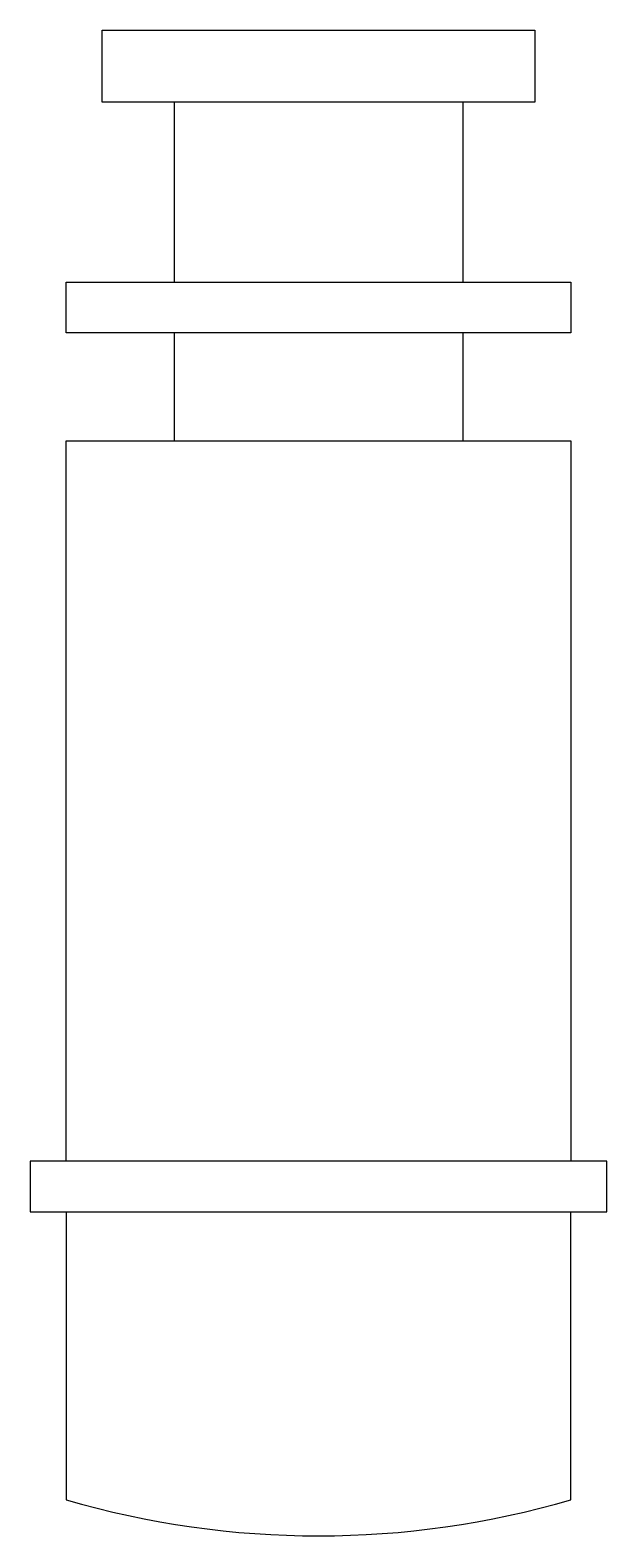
# Model space of a CAD drawing. Extents: x -858.713 to -858.633, y 498.838 to 499.047.
import ezdxf

# ---------------------------------------------------------------- set-up
doc = ezdxf.new("R2010")
doc.units = 0
doc.header["$LTSCALE"] = 50
doc.header["$MEASUREMENT"] = 0
doc.layers.add('A-PECAS', color=2, linetype='CONTINUOUS')

msp = doc.modelspace()

# ---------------------------------------------------------------- linework, layer by layer
at = {"layer": 'A-PECAS'}
for p, q in [((-858.69302, 499.03746), (-858.69302, 499.01246)), ((-858.65302, 499.03746), (-858.65302, 499.01246)), ((-858.69302, 499.00546), (-858.69302, 498.99046)), ((-858.65302, 499.00546), (-858.65302, 498.99046))]:
    msp.add_line(p, q, dxfattribs=at)
for points in [[(-858.70302, 499.04746), (-858.64302, 499.04746), (-858.64302, 499.03746), (-858.70302, 499.03746)], [(-858.70802, 499.00546), (-858.70802, 499.01246), (-858.63802, 499.01246), (-858.63802, 499.00546)], [(-858.71302, 498.88346), (-858.63302, 498.88346), (-858.63302, 498.89046), (-858.71302, 498.89046)]]:
    msp.add_lwpolyline(points, close=True, dxfattribs=at)
msp.add_lwpolyline([(-858.70802, 498.89046), (-858.70802, 498.99046), (-858.63802, 498.99046), (-858.63802, 498.89046)], dxfattribs=at)
msp.add_lwpolyline([(-858.70802, 498.88346), (-858.70802, 498.84346, 0.142857), (-858.63802, 498.84346), (-858.63802, 498.88346)], format="xyb", dxfattribs=at)

doc.saveas('drawing.dxf')
